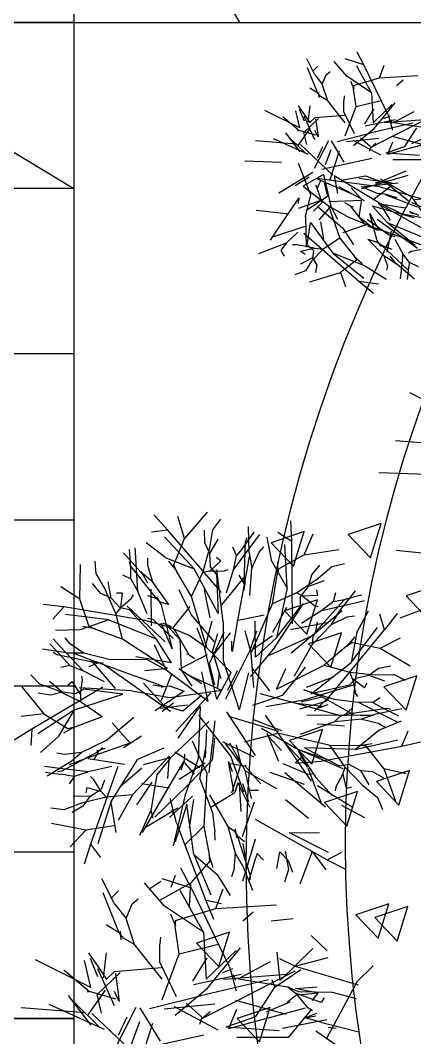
# Model space of a CAD drawing. Header units: millimetres. Extents: x 462666 to 1244237, y 2328025 to 3795663.
# Drawn here: x 886092 to 886923, y 3010603 to 3012747 of the extents above; entities that cross this region are included whole.
import ezdxf

# ---------------------------------------------------------------- set-up
doc = ezdxf.new("R2010")
doc.units = ezdxf.units.MM
doc.layers.add('MUR-POH', color=64, linetype='Continuous')

# ---------------------------------------------------------------- blocks, each defined once
blk = doc.blocks.new('strom podorys')
at = {"color": 1}
for points in [[(898348.4, 2871683.6), (898305.3, 2871624.4), (898372.3, 2871611.4)], [(898523.4, 2871649.2), (898480.3, 2871590), (898547.3, 2871577.1)], [(898226.4, 2871575.6), (898183.3, 2871516.4), (898250.3, 2871503.4)], [(898332.8, 2871475), (898289.7, 2871415.8), (898356.6, 2871402.9)], [(898414.4, 2871447.8), (898371.3, 2871388.6), (898438.3, 2871375.7)], [(898595.8, 2871466), (898552.7, 2871406.8), (898619.6, 2871393.8)], [(898699.4, 2871294.5), (898656.3, 2871235.3), (898723.3, 2871222.3)], [(898499.9, 2871258.2), (898456.8, 2871199.1), (898523.8, 2871186.1)], [(898636, 2871194.8), (898592.9, 2871135.6), (898659.8, 2871122.6)], [(898826.4, 2871040.6), (898783.3, 2870981.4), (898850.3, 2870968.5)], [(898862.7, 2871058.8), (898819.6, 2870999.6), (898886.6, 2870986.6)], [(898588.1, 2870797), (898545, 2870737.8), (898611.9, 2870724.9)], [(898749.7, 2870717.7), (898706.6, 2870658.5), (898773.6, 2870645.5)]]:
    blk.add_lwpolyline(points, close=True, dxfattribs=at)

msp = doc.modelspace()

# ---------------------------------------------------------------- linework, layer by layer
at = {"layer": 'MUR-POH', "color": 252}
for p, q in [((886712.6, 3012632.1), (886695.7, 3012665.4)), ((886815.8, 3012653.3), (886776.5, 3012665.7)), ((886815.8, 3012653.3), (886801.3, 3012679.9)), ((886718.7, 3012593.1), (886697.3, 3012646.7)), ((886708.1, 3012639.8), (886718, 3012649.5)), ((886779.7, 3012629.1), (886753, 3012660.3)), ((886831.8, 3012594), (886800.6, 3012650.1)), ((886866.5, 3012547.6), (886815.8, 3012653.3)), ((886848.4, 3012625.9), (886858.1, 3012652.1)), ((886712.6, 3012632.1), (886728.2, 3012612.4)), ((886728.2, 3012612.4), (886736.1, 3012632.2)), ((886736.1, 3012632.2), (886744.4, 3012639)), ((886831.8, 3012594), (886779.7, 3012629.1)), ((886794.9, 3012601.9), (886788, 3012618.1)), ((886795.7, 3012610.1), (886848.4, 3012625.9)), ((886848.4, 3012625.9), (886929.4, 3012630.7)), ((886884.6, 3012609.3), (886898.5, 3012621.2)), ((886718.7, 3012593.1), (886701.6, 3012603.9)), ((886739.5, 3012577.4), (886728.2, 3012612.4)), ((886794, 3012602), (886794.9, 3012610.3)), ((886799.4, 3012565), (886794, 3012602)), ((886724.5, 3012585.9), (886718.7, 3012593.1)), ((886721.7, 3012583.9), (886720.7, 3012595.3)), ((886739.5, 3012577.4), (886724.5, 3012585.9)), ((886776.5, 3012531), (886739.5, 3012577.4)), ((886774.4, 3012587.4), (886773.5, 3012577.9)), ((886773.6, 3012553.8), (886773.5, 3012577.9)), ((886799.4, 3012565), (886851.7, 3012577.8)), ((886831.8, 3012594), (886835.2, 3012530.9)), ((886680.7, 3012520.1), (886607, 3012556.9)), ((886680.7, 3012520.1), (886672.5, 3012556.2)), ((886677.6, 3012566.4), (886701.9, 3012531.2)), ((886690.4, 3012534), (886680.4, 3012558.8)), ((886701.6, 3012566.4), (886697.5, 3012532.3)), ((886795.8, 3012507.3), (886773.6, 3012553.8)), ((886776.6, 3012503.5), (886799.4, 3012565)), ((886817.6, 3012528.6), (886836.6, 3012559.8)), ((886835.2, 3012530.9), (886875.4, 3012569.4)), ((886837.3, 3012518.9), (886881.5, 3012573.1)), ((886878.1, 3012531.6), (886921.5, 3012554.7)), ((886645, 3012543.8), (886679.3, 3012514.4)), ((886689.4, 3012510.6), (886720.2, 3012540.1)), ((886689.6, 3012545.3), (886712, 3012495.9)), ((886701.9, 3012531.2), (886712.3, 3012541)), ((886775.8, 3012546.2), (886712.3, 3012541)), ((886714.1, 3012538.9), (886719.1, 3012501.3)), ((886818.6, 3012524.1), (886882.4, 3012538)), ((886857.5, 3012540), (886870.9, 3012545.2)), ((886943, 3012537.2), (886858.6, 3012530.7)), ((886866.5, 3012547.6), (886875.6, 3012515.6)), ((886875.1, 3012529.4), (886872.2, 3012536.8)), ((886954.2, 3012541.8), (886874.1, 3012501)), ((886675.9, 3012514.6), (886679.3, 3012514.4)), ((886700.3, 3012516.4), (886676.7, 3012483.1)), ((886714.3, 3012504.5), (886679.3, 3012514.4)), ((886718.4, 3012502.2), (886712.7, 3012514.7)), ((886793.9, 3012482.8), (886837.3, 3012518.9)), ((886918.7, 3012530.1), (886827.9, 3012508.7)), ((886878.1, 3012531.6), (886944.8, 3012521)), ((886901.8, 3012480.9), (886927.4, 3012520.3)), ((886674, 3012485.9), (886587.6, 3012492.5)), ((886699, 3012463.8), (886625.1, 3012497.2)), ((886650.6, 3012509.4), (886680.7, 3012469.5)), ((886658, 3012500.6), (886692.7, 3012466.5)), ((886695.3, 3012485.4), (886689.4, 3012510.6)), ((886712, 3012435.5), (886741.8, 3012493.7)), ((886746.8, 3012492.7), (886773.8, 3012448.2)), ((886759.3, 3012491.6), (886827.9, 3012508.7)), ((886847.2, 3012497.4), (886779.1, 3012491)), ((886792.6, 3012494.3), (886850.9, 3012463.2)), ((886828.9, 3012481.1), (886808.5, 3012498.8)), ((886874.1, 3012501), (886829.2, 3012477.8)), ((886865.8, 3012465), (886968.5, 3012492.6)), ((886865.8, 3012465), (886876.4, 3012490.9)), ((886874.9, 3012502.9), (886942.5, 3012484.2)), ((886916.3, 3012487.2), (886947.9, 3012501)), ((886682.1, 3012485.1), (886750.6, 3012420.5)), ((886717.7, 3012456), (886729.5, 3012480.9)), ((886746, 3012473.9), (886734.4, 3012442.2)), ((886744.7, 3012411.3), (886764.1, 3012472)), ((886828.8, 3012477.2), (886826.6, 3012470.4)), ((886828.8, 3012477.2), (886829.7, 3012478.4)), ((886828.9, 3012481.1), (886829.7, 3012478.4)), ((886829.7, 3012478.4), (886840.8, 3012487.6)), ((886862.3, 3012467.3), (886901.8, 3012480.9)), ((886642.1, 3012447), (886565.2, 3012449.8)), ((886727.3, 3012433.1), (886832.5, 3012456.5)), ((886862.3, 3012467.3), (886933, 3012462.5)), ((886945.4, 3012452.9), (886876.5, 3012452.8)), ((886708, 3012425.8), (886636.3, 3012382.5)), ((886704.3, 3012378.8), (886678.2, 3012445.4)), ((886904, 3012428.7), (886840.4, 3012402.2)), ((886700.6, 3012416.6), (886670.9, 3012398)), ((886730.5, 3012421.7), (886687.5, 3012397.2)), ((886799.6, 3012376.7), (886716.8, 3012413.1)), ((886847.9, 3012396), (886716.9, 3012413.4)), ((886724.6, 3012408.3), (886716.9, 3012391.6)), ((886730.5, 3012421.7), (886746.2, 3012355.5)), ((886732, 3012403.8), (886739.4, 3012375.7)), ((886752.9, 3012420), (886760.3, 3012382)), ((886752.9, 3012420), (886848.8, 3012362.1)), ((886768.1, 3012409.7), (886818.9, 3012418.8)), ((886805.9, 3012414.2), (886875.1, 3012404.3)), ((886907.9, 3012419.6), (886809.7, 3012391.3)), ((886810.5, 3012395.7), (886887.8, 3012404.5)), ((886818.9, 3012418.8), (886864.8, 3012402.5)), ((886871.1, 3012408.5), (886840, 3012404.2)), ((886850, 3012413.1), (886916.2, 3012375.1)), ((886687.5, 3012397.2), (886741.3, 3012355.7)), ((886721.6, 3012381), (886715.2, 3012399.1)), ((886728, 3012363), (886715.5, 3012398.1)), ((886816.8, 3012366.4), (886763.9, 3012395.8)), ((886788.9, 3012393.9), (886811.3, 3012368.9)), ((886844.3, 3012382.2), (886810.5, 3012395.7)), ((886870.6, 3012395.5), (886835, 3012368.7)), ((886858.9, 3012380.3), (886844.3, 3012382.2)), ((886941, 3012369), (886847.9, 3012396)), ((886909.6, 3012365.9), (886864.8, 3012402.5)), ((886657.9, 3012340.8), (886679.1, 3012372.9)), ((886679.3, 3012372.2), (886676.5, 3012360.6)), ((886730.7, 3012369.3), (886677.8, 3012350.2)), ((886693.1, 3012333.3), (886704.3, 3012378.8)), ((886739.4, 3012375.7), (886693.8, 3012345.6)), ((886728, 3012363), (886709.4, 3012344.5)), ((886810.9, 3012367.2), (886741.6, 3012364)), ((886775.1, 3012362.6), (886786.4, 3012356.5)), ((886806.1, 3012332.6), (886811.3, 3012368.9)), ((886845.5, 3012360.7), (886902.8, 3012351.9)), ((886845.5, 3012360.7), (886949.1, 3012303.5)), ((886871.9, 3012325.7), (886848.8, 3012362.1)), ((886848.8, 3012362.1), (886894.4, 3012339.8)), ((886862, 3012379.7), (886858.9, 3012380.3)), ((886860.6, 3012380), (886927.8, 3012353.8)), ((886862, 3012379.7), (886866.9, 3012379.8)), ((886885.5, 3012372.8), (886862, 3012379.7)), ((886915.9, 3012363.9), (886966.4, 3012340)), ((886916.2, 3012375.1), (886951.7, 3012323.8)), ((886921.9, 3012369.5), (887061.2, 3012382)), ((886658.5, 3012338.5), (886588.7, 3012345.7)), ((886619, 3012283.5), (886657.9, 3012340.8)), ((886720.1, 3012352.8), (886771.1, 3012308.5)), ((886746.2, 3012355.5), (886720.5, 3012326.6)), ((886741.3, 3012355.7), (886784.7, 3012331.1)), ((886741.3, 3012355.7), (886765.3, 3012287.5)), ((886760.6, 3012327.2), (886746.2, 3012355.5)), ((886788.4, 3012355.1), (886786.4, 3012356.5)), ((886817.3, 3012317.7), (886787.4, 3012355.8)), ((886788.4, 3012355.1), (886793.2, 3012353.5)), ((886843.6, 3012282.1), (886827.9, 3012340)), ((886827.9, 3012340), (886848.2, 3012303.9)), ((886833.4, 3012355.8), (886865.3, 3012319.9)), ((886833.4, 3012355.8), (886921, 3012331)), ((886894.4, 3012339.8), (886985.6, 3012321.8)), ((886910.9, 3012344.1), (886931.3, 3012336)), ((886913.7, 3012341.3), (886928.1, 3012338.4)), ((886693.1, 3012333.3), (886693.9, 3012268.8)), ((886696.6, 3012273.8), (886703.5, 3012321.1)), ((886703.5, 3012321.1), (886750.2, 3012256)), ((886724.6, 3012322.2), (886730.5, 3012286.1)), ((886828.6, 3012312.9), (886784.7, 3012331.1)), ((886806.1, 3012332.6), (886838.1, 3012306.6)), ((886822.4, 3012327.9), (886867.6, 3012295.6)), ((886843.6, 3012328.1), (886928.8, 3012266.7)), ((886923.7, 3012272.2), (886865.3, 3012319.9)), ((886977.9, 3012273.7), (886865.3, 3012319.9)), ((886691.6, 3012312.5), (886625.3, 3012290.4)), ((886676.6, 3012300.6), (886652.2, 3012276.9)), ((886689, 3012298), (886805.1, 3012197.3)), ((886820.7, 3012315.8), (886771.1, 3012298.8)), ((886771.1, 3012308.5), (886787.7, 3012283.4)), ((886844.8, 3012304.2), (886824.6, 3012312.9)), ((886828.6, 3012312.9), (886887.5, 3012292.9)), ((886864.8, 3012258.4), (886873.9, 3012302.3)), ((886652.2, 3012276.9), (886593.7, 3012255)), ((886652.2, 3012276.9), (886640.7, 3012261.8)), ((886765.3, 3012287.5), (886730.3, 3012264.7)), ((886765.3, 3012287.5), (886795.4, 3012250)), ((886787.7, 3012283.4), (886794, 3012273.4)), ((886824.1, 3012285.6), (886857.9, 3012251.3)), ((886824.1, 3012285.6), (886842.6, 3012279.4)), ((886852.7, 3012272.9), (886842.6, 3012279.4)), ((886852.4, 3012270.3), (886843.6, 3012282.1)), ((886867.6, 3012295.6), (886881.1, 3012291.4)), ((886880.9, 3012285.7), (886897.8, 3012254.7)), ((886887.5, 3012292.9), (887036.9, 3012234.8)), ((886640.7, 3012261.8), (886647.7, 3012249.9)), ((886675.1, 3012273.7), (886665.6, 3012273.8)), ((886712, 3012266.7), (886675.1, 3012273.7)), ((886682, 3012260.1), (886712, 3012266.7)), ((886691.8, 3012253.6), (886682, 3012260.1)), ((886696.6, 3012273.8), (886709.7, 3012262)), ((886730.3, 3012264.7), (886705.7, 3012239.2)), ((886709.7, 3012262), (886707.6, 3012246)), ((886712, 3012266.7), (886730.3, 3012264.7)), ((886750.2, 3012256), (886815.8, 3012203.4)), ((886818.8, 3012229), (886750.2, 3012256)), ((886852.7, 3012272.9), (886874.2, 3012264.9)), ((886852.7, 3012272.9), (886908, 3012221.1)), ((886897.8, 3012254.7), (886893.2, 3012213.7)), ((886911.4, 3012236.4), (886897.8, 3012254.7)), ((886915.4, 3012259.4), (886909.8, 3012256.4)), ((886945.8, 3012265.4), (886915.4, 3012259.4)), ((886707.6, 3012246), (886682.5, 3012233.1)), ((886705.7, 3012239.2), (886692.8, 3012219.2)), ((886707.6, 3012246), (886716.7, 3012230.6)), ((886799.9, 3012241.2), (886766.6, 3012215.4)), ((886794.8, 3012250), (886811.9, 3012234.4)), ((886795.4, 3012250), (886800.6, 3012241.3)), ((886857.9, 3012251.3), (886865.1, 3012229.1)), ((886857.9, 3012251.3), (886884.9, 3012233.4)), ((886870.3, 3012249.8), (886883.6, 3012232.9)), ((886884.9, 3012233.4), (886922.5, 3012201.8)), ((886911.4, 3012236.4), (886909.3, 3012225.3)), ((886931, 3012227.4), (886911.4, 3012236.4)), ((886692.8, 3012219.2), (886670.2, 3012210.6)), ((886701.9, 3012195.6), (886766.6, 3012215.4)), ((886716.7, 3012230.6), (886713.7, 3012215.6)), ((886766.6, 3012215.4), (886777, 3012186.2)), ((886818.8, 3012229), (886862.8, 3012201.3)), ((886865.1, 3012229.1), (886863, 3012220.5)), ((886893.2, 3012213.7), (886891.9, 3012201.8)), ((886907.9, 3012212), (886906.7, 3012201)), ((886909.3, 3012225.3), (886907.9, 3012212)), ((886908, 3012221.1), (886909.9, 3012215.7)), ((886805.1, 3012197.3), (886836.1, 3012172.1)), ((886805.1, 3012197.3), (886846.8, 3012191.4)), ((887028.5, 3011904), (886912.6, 3011961.8)), ((887017.9, 3011850.1), (886882.1, 3011860.6)), ((886967.8, 3011789), (886846.9, 3011793.4)), ((886403.2, 3011672.6), (886373.4, 3011704.9)), ((886437.7, 3011654.9), (886423.7, 3011701)), ((886485.9, 3011710.5), (886437.7, 3011654.9)), ((886497.7, 3011673.5), (886514.2, 3011695.8)), ((886574.3, 3011624.9), (886572.9, 3011679.5)), ((886663.7, 3011648.4), (886661.8, 3011692.1)), ((886403.2, 3011672.6), (886368.6, 3011668.4)), ((886458.6, 3011591.3), (886395.8, 3011658.6)), ((886515.9, 3011540.8), (886403.2, 3011672.6)), ((886415.8, 3011599.7), (886437.7, 3011654.9)), ((886480.7, 3011646), (886480.3, 3011672.6)), ((886491, 3011623), (886508.7, 3011653.5)), ((886491.2, 3011635.1), (886497.7, 3011673.5)), ((886566.6, 3011648.4), (886570.1, 3011656.7)), ((886573.6, 3011652.8), (886585, 3011668.1)), ((886584.3, 3011646.5), (886596.6, 3011663.3)), ((886622.2, 3011606.7), (886611.8, 3011657.4)), ((886663.7, 3011648.4), (886634.6, 3011667.4)), ((886690.2, 3011620.4), (886709, 3011664.6)), ((886335.5, 3011614.6), (886334.4, 3011635.3)), ((886398.4, 3011613.9), (886357.6, 3011646)), ((886476.3, 3011583.4), (886491.2, 3011635.1)), ((886491, 3011623), (886480.7, 3011646)), ((886547.8, 3011618.8), (886539.8, 3011636.7)), ((886541.5, 3011589.2), (886584.3, 3011646.5)), ((886559.9, 3011634.2), (886547.8, 3011618.8)), ((886559.9, 3011634.2), (886573.6, 3011652.8)), ((886563.8, 3011560.4), (886566.6, 3011648.4)), ((886595, 3011626), (886604.8, 3011637.7)), ((886653.9, 3011550.6), (886649.2, 3011642.5)), ((886665.3, 3011475), (886663.7, 3011648.4)), ((886690.2, 3011620.4), (886762.8, 3011632.1)), ((886346, 3011583.9), (886309.7, 3011624.9)), ((886323.4, 3011612.5), (886322.2, 3011631.6)), ((886324.8, 3011589.5), (886323.4, 3011612.5)), ((886339.7, 3011543.4), (886335.5, 3011614.6)), ((886361.1, 3011598.1), (886361.1, 3011613.4)), ((886398.4, 3011613.9), (886458.6, 3011591.3)), ((886492.4, 3011595.1), (886491, 3011623)), ((886505.2, 3011615.3), (886514.2, 3011607.6)), ((886541.5, 3011589.2), (886547.8, 3011618.8)), ((886574.1, 3011616.7), (886569.4, 3011589.2)), ((886574.3, 3011624.9), (886579.9, 3011592.7)), ((886579.9, 3011592.7), (886595, 3011626)), ((886690.2, 3011620.4), (886637.8, 3011592)), ((886993.5, 3011618.4), (886883.9, 3011629.8)), ((886217.8, 3011526.9), (886218.9, 3011600.4)), ((886251.7, 3011579.7), (886250.1, 3011607.4)), ((886325, 3011596.9), (886322.5, 3011605.5)), ((886325.3, 3011569.9), (886324.8, 3011589.5)), ((886379.5, 3011527.8), (886325, 3011596.9)), ((886371.1, 3011562.7), (886361.1, 3011598.1)), ((886421.6, 3011586.5), (886404.9, 3011607.2)), ((886421.2, 3011586.2), (886415.3, 3011599.3)), ((886508.7, 3011496.6), (886458.6, 3011591.3)), ((886514.2, 3011607.6), (886491.4, 3011586.2)), ((886505.2, 3011579.5), (886492.4, 3011595.1)), ((886522.4, 3011586.9), (886530.1, 3011589.9)), ((886526.4, 3011540.6), (886541.5, 3011589.2)), ((886569.4, 3011589.2), (886549.2, 3011478.7)), ((886575.7, 3011535), (886579.9, 3011592.7)), ((886622.2, 3011606.7), (886653.9, 3011550.6)), ((886633.2, 3011578.3), (886637.1, 3011592.3)), ((886633.9, 3011578.3), (886634.3, 3011604.8)), ((886706, 3011578.3), (886722.8, 3011598.8)), ((886718.4, 3011570.6), (886748.1, 3011596)), ((886748.1, 3011596), (886775.1, 3011602.5)), ((886251.7, 3011579.7), (886271.5, 3011546)), ((886307.8, 3011578.5), (886325.3, 3011569.9)), ((886325.3, 3011569.9), (886339.7, 3011543.4)), ((886371.1, 3011562.7), (886346, 3011583.9)), ((886360.9, 3011561.1), (886346.9, 3011585.3)), ((886452.6, 3011532.7), (886421.2, 3011586.2)), ((886452.6, 3011532.7), (886476.3, 3011583.4)), ((886491.4, 3011586.2), (886476.3, 3011583.4)), ((886491.4, 3011586.2), (886522.4, 3011586.9)), ((886505.2, 3011579.5), (886508.7, 3011496.6)), ((886519.4, 3011479.4), (886506.3, 3011588.8)), ((886516.6, 3011515.2), (886565.7, 3011575.5)), ((886563.8, 3011560.4), (886553.3, 3011577.4)), ((886623.2, 3011517.1), (886633.2, 3011578.3)), ((886673.7, 3011540.6), (886718.4, 3011570.6)), ((886699.3, 3011554.1), (886706, 3011578.3)), ((886217.8, 3011526.9), (886177.5, 3011553.2)), ((886243.4, 3011559.9), (886260.6, 3011539.9)), ((886283.4, 3011529), (886277.3, 3011563.6)), ((886366.9, 3011548.3), (886368.1, 3011470.6)), ((886404.9, 3011515.9), (886371.1, 3011562.7)), ((886433.7, 3011532), (886426.7, 3011546.9)), ((886491.9, 3011487.5), (886480.3, 3011546.9)), ((886562.7, 3011545), (886566.4, 3011563.9)), ((886653.9, 3011550.6), (886631.5, 3011445.9)), ((886682.3, 3011531.8), (886699.3, 3011554.1)), ((886732.3, 3011566), (886699.3, 3011554.1)), ((886718.4, 3011535), (886716.3, 3011546.7)), ((886236.6, 3011470.6), (886217.8, 3011526.9)), ((886283.4, 3011529), (886260.6, 3011539.9)), ((886293.4, 3011496.9), (886271.5, 3011546)), ((886302.5, 3011508.5), (886283.4, 3011529)), ((886306.9, 3011539.9), (886295, 3011539.9)), ((886306.9, 3011539.9), (886303.2, 3011508.7)), ((886303.2, 3011508.7), (886326.4, 3011529.4)), ((886326.4, 3011529.4), (886330.4, 3011536.4)), ((886359.3, 3011496.4), (886339.7, 3011543.4)), ((886379.5, 3011527.8), (886360.6, 3011534.1)), ((886379.3, 3011532.2), (886388.6, 3011515.2)), ((886379.5, 3011527.8), (886388.8, 3011520.1)), ((886451.9, 3011495), (886433.7, 3011532)), ((886484.9, 3011424.9), (886452.6, 3011532.7)), ((886673.7, 3011540.6), (886623.2, 3011517.1)), ((886687.2, 3011533.2), (886673.7, 3011540.6)), ((886682, 3011511.7), (886682.3, 3011531.8)), ((886718.4, 3011535), (886687.2, 3011533.2)), ((886687.2, 3011533.2), (886711.4, 3011513.8)), ((886714.6, 3011459.1), (886773.3, 3011524.8)), ((886751.4, 3011522), (886756.8, 3011540.8)), ((886751.4, 3011522), (886770.5, 3011525.9)), ((886764.2, 3011501.7), (886798.2, 3011544.8)), ((886770.5, 3011525.9), (886792.8, 3011531.3)), ((886773.3, 3011524.8), (886781.4, 3011529)), ((886811.4, 3011535.7), (886792.8, 3011531.3)), ((886184.2, 3011510.6), (886140.7, 3011516.2)), ((886160.5, 3011485), (886184.2, 3011510.6)), ((886355.3, 3011482), (886184.2, 3011510.6)), ((886303.2, 3011508.7), (886293.4, 3011496.9)), ((886322.2, 3011504.8), (886302.5, 3011508.5)), ((886397.4, 3011437), (886317.1, 3011512.4)), ((886322.2, 3011504.8), (886378.3, 3011443.6)), ((886388.6, 3011515.2), (886412.3, 3011422.1)), ((886404.9, 3011515.9), (886388.8, 3011520.1)), ((886413.5, 3011465.7), (886450, 3011511.5)), ((886578.5, 3011413.8), (886623.2, 3011517.1)), ((886624.1, 3011457.3), (886653.4, 3011510.1)), ((886628.5, 3011425.9), (886688.8, 3011518)), ((886631.5, 3011445.9), (886682, 3011511.7)), ((886727.4, 3011503.4), (886684.6, 3011475.9)), ((886711.4, 3011513.8), (886719, 3011511.3)), ((886751.4, 3011522), (886727.4, 3011503.4)), ((886727.4, 3011503.4), (886797.2, 3011519.7)), ((886748.8, 3011485.4), (886770.2, 3011503.4)), ((886797.2, 3011519.7), (886817.3, 3011524.5)), ((886983.6, 3011521.7), (886891.7, 3011487.2)), ((886279, 3011483.8), (886187.5, 3011495)), ((886279, 3011483.8), (886218.2, 3011462.4)), ((886279, 3011483.8), (886378.3, 3011443.6)), ((886307.8, 3011442.9), (886293.4, 3011496.9)), ((886406.5, 3011468), (886355.3, 3011482)), ((886371.8, 3011484.1), (886360.2, 3011486.6)), ((886414.4, 3011444.5), (886371.8, 3011484.1)), ((886501.4, 3011437), (886451.9, 3011495)), ((886548.2, 3011482.4), (886605.7, 3011493.8)), ((886662.3, 3011413.8), (886748.8, 3011485.4)), ((886747.7, 3011473.6), (886764.2, 3011501.7)), ((886747.7, 3011473.6), (886780.7, 3011489.6)), ((886780.7, 3011489.6), (886795.9, 3011492.2)), ((886800.7, 3011456.8), (886825.4, 3011502.7)), ((886859.4, 3011462.2), (886849.1, 3011495.7)), ((886885.9, 3011497.1), (886859.4, 3011462.2)), ((886218.2, 3011462.4), (886166.3, 3011460.8)), ((886249.6, 3011464.3), (886223.3, 3011469.2)), ((886249.4, 3011463.6), (886236.4, 3011469.9)), ((886307.8, 3011442.9), (886249.4, 3011463.6)), ((886412.3, 3011422.1), (886389, 3011476.6)), ((886391.8, 3011477.3), (886409.8, 3011469.4)), ((886428.4, 3011442.2), (886397.7, 3011475.4)), ((886406.5, 3011468), (886445.4, 3011451.9)), ((886416.5, 3011463.6), (886447.9, 3011409.1)), ((886464, 3011466.8), (886481, 3011423.5)), ((886481, 3011423.5), (886496.1, 3011481.5)), ((886519.4, 3011479.4), (886519.1, 3011398.2)), ((886549.2, 3011478.7), (886538.2, 3011416.8)), ((886587.6, 3011404.7), (886586.9, 3011481)), ((886737.2, 3011477.3), (886660.9, 3011462.6)), ((886707.4, 3011432.2), (886747.7, 3011473.6)), ((886714.6, 3011459.1), (886717.7, 3011478.9)), ((886749.1, 3011328.4), (886859.4, 3011462.2)), ((886788.9, 3011393.8), (886844.5, 3011467.1)), ((886161.2, 3011443.6), (886175.4, 3011428.4)), ((886185.9, 3011445.9), (886195.6, 3011434)), ((886402.1, 3011381), (886307.8, 3011442.9)), ((886410.9, 3011393.3), (886378.3, 3011443.6)), ((886428.4, 3011442.2), (886431.2, 3011378.6)), ((886484.9, 3011424.9), (886445.4, 3011451.9)), ((886490.3, 3011391.4), (886521.2, 3011458.2)), ((886496.1, 3011405.4), (886535, 3011455.9)), ((886497, 3011417), (886508.4, 3011454.7)), ((886578.5, 3011413.8), (886565.4, 3011459.8)), ((886589.4, 3011459.6), (886574.5, 3011415.2)), ((886623.4, 3011450.1), (886574.5, 3011415.2)), ((886631.5, 3011445.9), (886587.6, 3011404.7)), ((886703.9, 3011448.2), (886616.2, 3011408.4)), ((886703.9, 3011448.2), (886719, 3011460.1)), ((886707.4, 3011432.2), (886708.6, 3011448.7)), ((886708.6, 3011448.7), (886714.6, 3011459.1)), ((886779.8, 3011427.7), (886797.2, 3011448)), ((886800.7, 3011456.8), (886788.9, 3011393.8)), ((886850.1, 3011424), (886892.9, 3011445.7)), ((886193.3, 3011413.5), (886139.1, 3011421.7)), ((886167.5, 3011418.9), (886154.2, 3011432.9)), ((886167.5, 3011418.9), (886183.3, 3011402.1)), ((886224.5, 3011376.3), (886175.4, 3011428.4)), ((886225.9, 3011413.5), (886195.6, 3011434)), ((886374.1, 3011431.5), (886399.7, 3011377.5)), ((886506.3, 3011316.3), (886481, 3011423.5)), ((886536.1, 3011372.6), (886484.9, 3011424.9)), ((886538, 3011418), (886538, 3011438.7)), ((886628.5, 3011425.9), (886576.2, 3011363.7)), ((886669.5, 3011365.6), (886707.4, 3011432.2)), ((886779.3, 3011428.4), (886732.3, 3011387.9)), ((886779.3, 3011428.4), (886791.4, 3011436.3)), ((886791.7, 3011435.9), (886850.1, 3011424)), ((886850.1, 3011424), (886913.1, 3011386.3)), ((886168.9, 3011410), (886161.2, 3011414.9)), ((886255, 3011392.1), (886168.9, 3011410)), ((886196.3, 3011387.5), (886183.3, 3011402.1)), ((886225.9, 3011413.5), (886193.3, 3011413.5)), ((886229.4, 3011403.5), (886202.9, 3011413.1)), ((886282, 3011399.3), (886225.9, 3011413.5)), ((886229.4, 3011403.5), (886334.6, 3011364.7)), ((886292.9, 3011338.8), (886242.2, 3011397.7)), ((886358.8, 3011399.8), (886282, 3011399.3)), ((886410.9, 3011393.3), (886335.7, 3011405.6)), ((886399.7, 3011377.5), (886358.8, 3011399.8)), ((886431.2, 3011381.7), (886486.3, 3011410.7)), ((886447, 3011409.8), (886442.8, 3011411)), ((886447, 3011409.8), (886448.9, 3011408.2)), ((886459.1, 3011401.7), (886448.9, 3011408.2)), ((886497, 3011417), (886513.8, 3011361.6)), ((886519.1, 3011398.2), (886552.9, 3011293.9)), ((886525.2, 3011317), (886574.5, 3011415.2)), ((886584.1, 3011340.7), (886578.5, 3011413.8)), ((886196.3, 3011387.5), (886177.3, 3011382.8)), ((886196.3, 3011387.5), (886224.5, 3011376.3)), ((886269.7, 3011352.8), (886224.5, 3011376.3)), ((886255, 3011392.1), (886236.4, 3011384.7)), ((886269.9, 3011388.2), (886252, 3011395.1)), ((886267.1, 3011392.1), (886255, 3011392.1)), ((886348.1, 3011332.3), (886269.9, 3011388.2)), ((886402.1, 3011381), (886354.4, 3011376.3)), ((886488, 3011311.6), (886399.7, 3011377.5)), ((886426.3, 3011381), (886474.5, 3011349.1)), ((886454, 3011343.7), (886431.2, 3011378.6)), ((886501.7, 3011346.3), (886490.3, 3011391.4)), ((886505.6, 3011388.6), (886514.2, 3011360)), ((886529.4, 3011335.1), (886549.6, 3011377)), ((886618, 3011333.7), (886579.6, 3011382.8)), ((886631.5, 3011337.4), (886732.3, 3011387.9)), ((886631.5, 3011337.4), (886651.3, 3011381.2)), ((886644.6, 3011324.4), (886692.8, 3011383.5)), ((886704.4, 3011327.7), (886788.9, 3011393.8)), ((886732.3, 3011387.9), (886786.3, 3011373.5)), ((886825.9, 3011367.2), (886846.8, 3011381.4)), ((886846.8, 3011381.4), (886872.7, 3011386.3)), ((886133.7, 3011347.7), (886114.7, 3011367.9)), ((886180.5, 3011331.1), (886153.5, 3011353.7)), ((886218.7, 3011326.3), (886223.3, 3011357.2)), ((886223.3, 3011357.2), (886221.7, 3011365.1)), ((886393.7, 3011343), (886334.6, 3011364.7)), ((886388.6, 3011313.2), (886412.1, 3011370.9)), ((886442.1, 3011369.3), (886515.6, 3011335.6)), ((886488, 3011311.6), (886474.7, 3011373.7)), ((886506.3, 3011316.3), (886536.1, 3011372.6)), ((886508.4, 3011341.2), (886511.5, 3011372.1)), ((886553.6, 3011293.7), (886573.8, 3011372.1)), ((886694.6, 3011341.4), (886750.9, 3011363.3)), ((886798.6, 3011360.9), (886785.6, 3011345.8)), ((886791.7, 3011359.1), (886786.3, 3011373.5)), ((886786.3, 3011373.5), (886839.6, 3011367.7)), ((886791.7, 3011359.1), (886797.7, 3011328.6)), ((886816.8, 3011340.5), (886791.7, 3011359.1)), ((886798.6, 3011360.9), (886825.9, 3011367.2)), ((886825.9, 3011367.2), (886858.9, 3011355.1)), ((886839.6, 3011367.7), (886878.7, 3011368.2)), ((886903.6, 3011355.8), (886878.7, 3011368.2)), ((886095.3, 3011342.3), (886141.7, 3011285.3)), ((886265.9, 3011341.4), (886116.5, 3011253.4)), ((886170.7, 3011334.6), (886133.7, 3011347.7)), ((886218.9, 3011311.1), (886170.7, 3011334.6)), ((886201.5, 3011352.6), (886192.4, 3011344.9)), ((886201.5, 3011352.6), (886218.7, 3011326.3)), ((886225.9, 3011337.7), (886208.4, 3011327.7)), ((886326.9, 3011334.2), (886217.1, 3011340.2)), ((886308.1, 3011326.7), (886225.9, 3011337.7)), ((886326.9, 3011334.2), (886407, 3011320)), ((886408.6, 3011290.2), (886348.1, 3011332.3)), ((886351.6, 3011350.2), (886394.6, 3011303.2)), ((886372.3, 3011346.7), (886392.5, 3011343)), ((886437, 3011333.2), (886376.5, 3011292)), ((886392.5, 3011343), (886388.6, 3011341.2)), ((886392.5, 3011343), (886395.1, 3011343)), ((886395.1, 3011343), (886407.2, 3011344.6)), ((886407, 3011320), (886515.6, 3011335.1)), ((886407.2, 3011344.6), (886437, 3011333.2)), ((886794.9, 3011346.3), (886689.3, 3011314.4)), ((886725.8, 3011322.1), (886689.3, 3011336.3)), ((886689.3, 3011336.3), (886752.8, 3011316.7)), ((886785.6, 3011345.8), (886704.4, 3011327.7)), ((886816.8, 3011340.5), (886822.6, 3011350.7)), ((886156.1, 3011325.1), (886130, 3011329.3)), ((886180.5, 3011331.1), (886156.1, 3011325.1)), ((886208.4, 3011327.7), (886180.5, 3011331.1)), ((886206.3, 3011293.7), (886308.1, 3011326.7)), ((886218.7, 3011326.3), (886218.9, 3011311.1)), ((886264.5, 3011279), (886218.9, 3011311.1)), ((886419.5, 3011248.3), (886493.1, 3011329.8)), ((886473.8, 3011323.9), (886434.7, 3011291.1)), ((886582.2, 3011303.5), (886644.6, 3011324.9)), ((886668.8, 3011308.8), (886597.6, 3011327.7)), ((886689.3, 3011314.4), (886609.4, 3011300.4)), ((886735.8, 3011311.8), (886680.4, 3011295.1)), ((886683.4, 3011311.1), (886727.4, 3011321.1)), ((886711.4, 3011291.1), (886749.1, 3011328.4)), ((886726.3, 3011322.1), (886794, 3011284.1)), ((886735.8, 3011311.8), (886744, 3011320.9)), ((886752.8, 3011316.7), (886803.3, 3011310.2)), ((886797.7, 3011328.6), (886802.1, 3011321.8)), ((886833.6, 3011309.3), (886849.8, 3011320.2)), ((886206.3, 3011293.7), (886129.1, 3011243.6)), ((886173.5, 3011238.3), (886206.3, 3011293.7)), ((886444.2, 3011303.5), (886386.7, 3011296.7)), ((886390.7, 3011290.9), (886414.9, 3011308.8)), ((886434.7, 3011291.1), (886394.6, 3011303.2)), ((886424.4, 3011234.1), (886470.5, 3011300.9)), ((886471, 3011300.7), (886467, 3011190.8)), ((886526.6, 3011290), (886586.9, 3011197.8)), ((886761.4, 3011283), (886668.8, 3011308.8)), ((886668.8, 3011308.8), (886727.7, 3011301.8)), ((886720.2, 3011297.9), (886740.7, 3011305.5)), ((886776.8, 3011284.6), (886791.7, 3011297.9)), ((886776.8, 3011284.6), (886863.8, 3011297.2)), ((886803.3, 3011310.2), (886867.3, 3011278.1)), ((886833.6, 3011309.3), (886803.3, 3011310.2)), ((886850.8, 3011300.2), (886833.6, 3011309.3)), ((886842.2, 3011285.3), (886895.9, 3011296.5)), ((886850.8, 3011300.2), (886871.5, 3011289.7)), ((886863.8, 3011297.2), (886872.7, 3011295.1)), ((886871.5, 3011289.7), (886888.5, 3011281.1)), ((886141.7, 3011285.3), (886093.9, 3011279.7)), ((886141.7, 3011285.3), (886192.4, 3011254.3)), ((886264.5, 3011279), (886206.6, 3011257.1)), ((886272.9, 3011229), (886331.3, 3011278.6)), ((886489.1, 3011269.5), (886409.1, 3011193.8)), ((886535.4, 3011196.4), (886467.9, 3011283)), ((886501.9, 3011270.6), (886489.1, 3011161.5)), ((886530.3, 3011280.4), (886635.7, 3011248.8)), ((886581, 3011274.1), (886642.5, 3011250.4)), ((886650.9, 3011222.7), (886608.5, 3011283)), ((886754, 3011268.5), (886681.8, 3011242)), ((886695.8, 3011283.7), (886808.2, 3011283)), ((886754, 3011268.5), (886765.4, 3011280.4)), ((886811.4, 3011274.4), (886754, 3011268.5)), ((886761.4, 3011283), (886780.7, 3011282.5)), ((886765.4, 3011280.4), (886776.8, 3011284.6)), ((886808.2, 3011283), (886836.1, 3011283)), ((886842.2, 3011285.3), (886811.4, 3011274.4)), ((886811.4, 3011274.4), (886846.8, 3011265.5)), ((886847.1, 3011251.1), (886895.2, 3011270.4)), ((886867.3, 3011278.1), (886885.7, 3011268.8)), ((886116.5, 3011253.4), (886079.7, 3011229.7)), ((886116.5, 3011253.4), (886114.7, 3011218.5)), ((886206.3, 3011257.8), (886183.1, 3011244.8)), ((886206.6, 3011257.1), (886192.6, 3011253.6)), ((886324.3, 3011222.7), (886285.7, 3011266.7)), ((886481.9, 3011193.8), (886485.2, 3011251.6)), ((886670.2, 3011213.6), (886599.9, 3011254.3)), ((886717.2, 3011264.4), (886758.4, 3011261.6)), ((886758.4, 3011261.6), (886774.9, 3011260.2)), ((886797.5, 3011210.4), (886847.1, 3011251.1)), ((886846.8, 3011265.5), (886860.1, 3011257.6)), ((886895.5, 3011217.6), (886909.2, 3011249.7)), ((886173.5, 3011238.3), (886134.9, 3011203.8)), ((886272.9, 3011229), (886220.8, 3011203.8)), ((886327.1, 3011225.3), (886221.5, 3011187.6)), ((886347.8, 3011238.1), (886309.9, 3011213.6)), ((886484.9, 3011161.5), (886454.7, 3011228)), ((886501.2, 3011233.9), (886496.6, 3011187.6)), ((886517.7, 3011226.9), (886583.6, 3011195.2)), ((886557.8, 3011178.2), (886523.3, 3011224.6)), ((886564.1, 3011226.4), (886634.8, 3011244.6)), ((886611.3, 3011244.8), (886635.7, 3011185.9)), ((886615.3, 3011236.9), (886642.2, 3011208.5)), ((886744.6, 3011218.7), (886634.8, 3011244.6)), ((886797.5, 3011210.4), (886887.1, 3011230.8)), ((886895.5, 3011217.6), (886938.3, 3011227.4)), ((886256.9, 3011205.9), (886179.4, 3011164.5)), ((886220.8, 3011203.8), (886184.5, 3011200.1)), ((886195.6, 3011182.9), (886220.8, 3011203.8)), ((886256.9, 3011205.9), (886247.3, 3011188.5)), ((886270.8, 3011212.7), (886252.4, 3011206.6)), ((886266.2, 3011213.9), (886256.9, 3011205.9)), ((886339.5, 3011190.1), (886394.9, 3011213.6)), ((886470.3, 3011171.7), (886417.4, 3011204.8)), ((886470.5, 3011148.2), (886483.1, 3011212.9)), ((886565.4, 3011165.9), (886533.6, 3011223.4)), ((886546.8, 3011219.9), (886556.4, 3011179.2)), ((886691.6, 3011179.4), (886650.9, 3011222.7)), ((886705.3, 3011143.3), (886650.9, 3011222.7)), ((886670.2, 3011213.6), (886771.4, 3011170.3)), ((886697.2, 3011172.4), (886678.3, 3011206.6)), ((886678.3, 3011206.6), (886714.6, 3011151)), ((886685.8, 3011207.3), (886742.8, 3011187.8)), ((886690.4, 3011214.1), (886764, 3011175.9)), ((886797.5, 3011210.4), (886690.4, 3011214.1)), ((886724.9, 3011185.9), (886895.5, 3011217.6)), ((886744.6, 3011218.7), (886806.6, 3011219.4)), ((886776.5, 3011172.9), (886744.6, 3011218.7)), ((886806.6, 3011218.7), (886832.9, 3011222.9)), ((886806.6, 3011219.4), (886820.8, 3011217.8)), ((886858, 3011170.6), (886820.8, 3011217.1)), ((886195.6, 3011182.9), (886149.1, 3011154.3)), ((886184.5, 3011200.1), (886169.3, 3011202.7)), ((886221.5, 3011187.6), (886194.9, 3011178)), ((886311.8, 3011178.9), (886235, 3011191)), ((886282.7, 3011099.4), (886339.5, 3011190.1)), ((886405.8, 3011196.6), (886328.5, 3011114.7)), ((886409.1, 3011193.8), (886351.3, 3011178)), ((886409.1, 3011193.8), (886380, 3011157.3)), ((886405.8, 3011196.6), (886402.3, 3011148.9)), ((886406, 3011132.6), (886437.7, 3011187.3)), ((886427, 3011147.8), (886480.5, 3011182)), ((886437.4, 3011186.2), (886430.2, 3011166.6)), ((886437.9, 3011188.5), (886437.4, 3011186.2)), ((886438.6, 3011181.7), (886437.4, 3011186.2)), ((886437.9, 3011188.5), (886438.4, 3011200.8)), ((886438.6, 3011181.7), (886458.4, 3011158.7)), ((886467, 3011190.8), (886439.1, 3011114.7)), ((886496.6, 3011187.6), (886444.7, 3011135.2)), ((886541.9, 3011122.6), (886530.8, 3011184.8)), ((886531.5, 3011183.6), (886538.5, 3011164.3)), ((886562.9, 3011120.1), (886535.4, 3011196.4)), ((886671.8, 3011183.1), (886687.9, 3011197.1)), ((886672, 3011181.5), (886724.9, 3011185.9)), ((886164.2, 3011172), (886143.5, 3011174.3)), ((886164.2, 3011159.4), (886145.1, 3011161.7)), ((886235.2, 3011163.4), (886164.2, 3011172)), ((886179.4, 3011164.5), (886170.3, 3011163.4)), ((886206.3, 3011154), (886235.2, 3011163.4)), ((886284.8, 3011174.5), (886235.2, 3011163.4)), ((886297.8, 3011174.3), (886239.9, 3011010.7)), ((886348.1, 3011171.3), (886302.5, 3011131.7)), ((886484.9, 3011161.5), (886478.4, 3011049.1)), ((886535.2, 3011181), (886565.2, 3011176.2)), ((886556.4, 3011179.2), (886537.3, 3011118.4)), ((886568, 3011176.8), (886565.2, 3011176.2)), ((886598.5, 3011137.8), (886565.2, 3011176.2)), ((886565.2, 3011165.9), (886631.5, 3011128.4)), ((886565.2, 3011165.9), (886578.7, 3011107.3)), ((886617.8, 3011162.9), (886690.2, 3011137.1)), ((886645, 3011180.8), (886698.3, 3011158.2)), ((886649.5, 3011162.2), (886735.1, 3011089.6)), ((886697.4, 3011172), (886725.1, 3011099.6)), ((886764, 3011175.9), (886783.7, 3011179.2)), ((886771.4, 3011158.5), (886776.5, 3011172.9)), ((886776.5, 3011172.9), (886813.8, 3011134.3)), ((886783.7, 3011179.2), (886808.7, 3011166.4)), ((886808.7, 3011166.4), (886826.3, 3011135.9)), ((886808.7, 3011166.4), (886833.8, 3011163.8)), ((886833.8, 3011163.8), (886856.8, 3011150.8)), ((886858, 3011170.6), (886904.5, 3011159.6)), ((886858, 3011170.6), (886882, 3011101.2)), ((886187.3, 3011156.8), (886164.2, 3011159.4)), ((886187.3, 3011156.8), (886206.3, 3011154)), ((886206.3, 3011154), (886194.9, 3011138.2)), ((886246.6, 3011148), (886240.3, 3011153.1)), ((886262.9, 3011121.5), (886246.6, 3011148)), ((886269.7, 3011145.7), (886262.4, 3011126.8)), ((886369.5, 3011141.7), (886346.7, 3011107.5)), ((886380, 3011157.3), (886366.9, 3011081.7)), ((886470.3, 3011148.5), (886497, 3011077)), ((886550.3, 3011139.8), (886543.8, 3011119.6)), ((886576.6, 3011088.2), (886550.3, 3011139.8)), ((886557.3, 3011080), (886554, 3011139.4)), ((886560.1, 3011138.9), (886572.9, 3011100.3)), ((886698.3, 3011158.2), (886710.4, 3011159.9)), ((886749.1, 3011113.5), (886714.6, 3011151)), ((886756.5, 3011131.2), (886771.4, 3011158.5)), ((886771.4, 3011158.5), (886778.6, 3011128)), ((886230.8, 3011118.9), (886232.9, 3011130.5)), ((886232.9, 3011130.5), (886262.9, 3011121.5)), ((886238.9, 3011111.5), (886262.4, 3011126.8)), ((886272.9, 3011110.1), (886262.9, 3011121.5)), ((886405.8, 3011129.1), (886347.8, 3011137.8)), ((886349.5, 3011035.8), (886406, 3011132.6)), ((886375.8, 3011067.9), (886444.7, 3011135.2)), ((886493.8, 3011089.1), (886543.8, 3011119.6)), ((886572.4, 3011124.5), (886593.6, 3011125)), ((886717.9, 3011134.7), (886792.8, 3011088.2)), ((886756.5, 3011131.2), (886755.4, 3011123.1)), ((886778.6, 3011128), (886789.8, 3011131.9)), ((886813.8, 3011134.3), (886844, 3011109.4)), ((886220.8, 3011097), (886184, 3011083.3)), ((886238.9, 3011111.5), (886203.8, 3011111.7)), ((886272.9, 3011110.1), (886220.8, 3011097)), ((886238.9, 3011111.5), (886224.3, 3011091)), ((886282.7, 3011099.4), (886255.7, 3011011.4)), ((886328.5, 3011114.7), (886272.9, 3011110.1)), ((886282.7, 3011099.4), (886293.2, 3011035.8)), ((886328.5, 3011114.7), (886298, 3011060.7)), ((886346.7, 3011107.5), (886336.9, 3011094)), ((886455.1, 3011112.2), (886406.5, 3011066.8)), ((886421.2, 3011055.8), (886407.7, 3011107.3)), ((886439.1, 3011114.7), (886413.9, 3011007.4)), ((886456.8, 3011104.9), (886447.5, 3011045.4)), ((886490.3, 3011114.7), (886528.9, 3011048.4)), ((886584.8, 3011099.6), (886559.4, 3011026)), ((886650.9, 3011104.9), (886698.8, 3011065.6)), ((886844, 3011109.4), (886855, 3011084)), ((886184, 3011083.3), (886156.5, 3011086.6)), ((886224.3, 3011091), (886201.5, 3011077.7)), ((886366.9, 3011081.7), (886343.4, 3011029.1)), ((886357.6, 3011047.5), (886424.2, 3011087.2)), ((886366.9, 3011081.7), (886371.6, 3011065.8)), ((886410.7, 3011084), (886414.4, 3011072.4)), ((886443, 3011094.9), (886418.1, 3011015.8)), ((886457.9, 3010988.8), (886443, 3011094.9)), ((886497, 3011077), (886501.7, 3011036)), ((886768.6, 3011093.3), (886816.8, 3011067.2)), ((886230.3, 3011040.7), (886157.9, 3011054.4)), ((886421.2, 3011055.8), (886482.1, 3010893.4)), ((886587.1, 3011063.5), (886738.1, 3010978.1)), ((886230.3, 3011040.7), (886197.3, 3011005.6)), ((886289, 3011049.3), (886230.3, 3011040.7)), ((886478.4, 3011049.1), (886438.8, 3011009.5)), ((886478.4, 3011049.1), (886489.8, 3010988.1)), ((886502.8, 3011019.5), (886501.7, 3011036)), ((886528.9, 3011048.4), (886544.7, 3010992.8)), ((886528.9, 3011048.4), (886542.6, 3011039.1)), ((886542.6, 3011039.1), (886548.7, 3011028.8)), ((886544.5, 3011043.5), (886547.5, 3011024.4)), ((886658.3, 3011035.6), (886740.2, 3010993.7)), ((886658.3, 3011035.6), (886722.5, 3011034.9)), ((886239.9, 3011010.7), (886226.8, 3010969)), ((886239.9, 3011010.7), (886261, 3010983)), ((886548.7, 3011028.8), (886564.5, 3011016.3)), ((886548.7, 3011028.8), (886576.2, 3010945.1)), ((886560.6, 3011012.1), (886565.4, 3010984.4)), ((886586.6, 3011021.4), (886566.1, 3010953)), ((886457.9, 3010988.8), (886506.6, 3010946.9)), ((886457.9, 3010988.8), (886493.8, 3010904.1)), ((886544.7, 3010992.8), (886542.2, 3010956.5)), ((886561, 3010964.6), (886544.7, 3010992.8)), ((886591, 3010991.4), (886585, 3010973)), ((886604.5, 3010977.4), (886591, 3010991.4)), ((886632.5, 3010959.9), (886638.8, 3010994.6)), ((886638.8, 3010994.6), (886656.2, 3010976.5)), ((886649.7, 3010995.8), (886656.7, 3010957.2)), ((886706.9, 3010995.1), (886680.6, 3010926.4)), ((886706.9, 3010995.1), (886735.6, 3010956.7)), ((886738.1, 3010978.1), (886769.1, 3010993.9)), ((886490, 3010973.7), (886450.7, 3010929)), ((886489.1, 3010987.9), (886497.7, 3010962.7)), ((886489.8, 3010988.1), (886490.7, 3010973.7)), ((886585, 3010973), (886578.2, 3010950.9)), ((886656.2, 3010976.5), (886665.5, 3010951.8)), ((886738.1, 3010978.1), (886777, 3010958.1)), ((886452.9, 3010918.5), (886430.1, 3010960.3)), ((886506.6, 3010946.9), (886534, 3010902.9)), ((886542.2, 3010956.5), (886536.8, 3010942)), ((886566.1, 3010953), (886560.1, 3010933.2)), ((886561, 3010964.6), (886581, 3010913.6)), ((886578.2, 3010950.9), (886572.9, 3010932.5)), ((886656.7, 3010957.2), (886648.8, 3010930.6)), ((886290.7, 3010885.2), (886264.1, 3010937.6)), ((886396, 3010880.4), (886354, 3010929.5)), ((886387.9, 3010932), (886364.8, 3010916.9)), ((886450.7, 3010929), (886386.5, 3010893.2)), ((886452.9, 3010918.5), (886391.1, 3010938)), ((886418.4, 3010944.8), (886409.5, 3010919.9)), ((886450.7, 3010929), (886447.9, 3010881.1)), ((886576.2, 3010945.1), (886575.7, 3010936)), ((886300.2, 3010823.9), (886266.6, 3010908)), ((886283.6, 3010897.3), (886299, 3010912.5)), ((886477.9, 3010825.3), (886428.9, 3010913.4)), ((886532.4, 3010752.4), (886452.9, 3010918.5)), ((886504, 3010875.3), (886519.3, 3010916.6)), ((886290.7, 3010885.2), (886315.1, 3010854.2)), ((886315.1, 3010854.2), (886327.6, 3010885.3)), ((886327.6, 3010885.3), (886340.6, 3010896)), ((886482.1, 3010893.4), (886498.9, 3010853.1)), ((886482.1, 3010893.4), (886516.1, 3010885.7)), ((886504, 3010875.3), (886631.4, 3010883)), ((886477.9, 3010825.3), (886396, 3010880.4)), ((886419.9, 3010837.8), (886409.2, 3010863.1)), ((886421.2, 3010850.6), (886504, 3010875.3)), ((886561, 3010849.3), (886582.8, 3010868)), ((886300.2, 3010823.9), (886273.3, 3010840.9)), ((886333, 3010799.2), (886315.1, 3010854.2)), ((886418.6, 3010837.8), (886419.9, 3010850.9)), ((886620.6, 3010849.2), (886666.8, 3010853.9)), ((886309.3, 3010812.6), (886300.2, 3010823.9)), ((886304.9, 3010809.4), (886303.3, 3010827.3)), ((886427, 3010779.8), (886418.6, 3010837.8)), ((886477.9, 3010825.3), (886483.4, 3010726.1)), ((886738.1, 3010785.9), (886704.4, 3010818.2)), ((886333, 3010799.2), (886309.3, 3010812.6)), ((886391.1, 3010726.3), (886333, 3010799.2)), ((886387.7, 3010815), (886386.4, 3010800)), ((886386.4, 3010762.1), (886386.4, 3010800)), ((886427, 3010779.8), (886509.2, 3010799.9)), ((886235.6, 3010782), (886273.7, 3010726.6)), ((886273.3, 3010781.9), (886266.9, 3010728.4)), ((886391.2, 3010683), (886427, 3010779.8)), ((886483.4, 3010726.1), (886546.5, 3010786.6)), ((886486.6, 3010707.2), (886556.1, 3010792.4)), ((886639.5, 3010723.7), (886633.4, 3010783.6)), ((886639.5, 3010723.7), (886708.4, 3010791.2)), ((886240.5, 3010709.1), (886124.6, 3010767)), ((886240.5, 3010709.1), (886227.6, 3010765.9)), ((886255.7, 3010731), (886240, 3010769.9)), ((886421.3, 3010689.1), (886386.4, 3010762.1)), ((886455.7, 3010722.4), (886485.6, 3010771.5)), ((886550.8, 3010727.2), (886619, 3010763.5)), ((886638.3, 3010770.1), (886671.3, 3010753.7)), ((886671.3, 3010753.7), (886740.3, 3010772.4)), ((886671.3, 3010753.7), (886803.4, 3010714.6)), ((886801.9, 3010722.4), (886835, 3010754.3)), ((886184.3, 3010746.4), (886238.3, 3010700.1)), ((886254.2, 3010694.1), (886302.6, 3010740.6)), ((886254.5, 3010748.7), (886289.6, 3010671.1)), ((886273.7, 3010726.6), (886290.2, 3010742)), ((886389.9, 3010750.2), (886290.2, 3010742)), ((886293, 3010738.6), (886300.8, 3010679.6)), ((886457.2, 3010715.4), (886557.5, 3010737.3)), ((886518.4, 3010740.4), (886539.5, 3010748.6)), ((886652.7, 3010736.1), (886520.2, 3010725.8)), ((886532.4, 3010752.4), (886546.8, 3010702)), ((886546, 3010723.7), (886541.5, 3010735.3)), ((886670.4, 3010743.3), (886544.5, 3010679)), ((886628.2, 3010709.4), (886683.1, 3010747)), ((886614.6, 3010724.8), (886471.9, 3010691.2)), ((886550.8, 3010727.2), (886655.5, 3010710.6)), ((886628.2, 3010709.4), (886622.8, 3010725.1)), ((886655.5, 3010710.6), (886677.2, 3010700.5)), ((886655.5, 3010710.6), (886671.8, 3010696.8)), ((886672, 3010707.1), (886717.3, 3010710.3)), ((886737.6, 3010601.8), (886801.9, 3010722.4)), ((886193.1, 3010692.3), (886240.5, 3010629.7)), ((886233, 3010700.5), (886238.3, 3010700.1)), ((886271.3, 3010703.4), (886234.2, 3010651)), ((886293.3, 3010684.6), (886238.3, 3010700.1)), ((886263.4, 3010654.6), (886254.2, 3010694.1)), ((886299.7, 3010680.9), (886290.7, 3010700.6)), ((886364, 3010664.4), (886471.9, 3010691.2)), ((886418.5, 3010650.5), (886486.6, 3010707.2)), ((886587.9, 3010647.5), (886628.2, 3010709.4)), ((886654.1, 3010677.9), (886671.5, 3010691.9)), ((886718.6, 3010696.6), (886671.5, 3010691.9)), ((886671.8, 3010696.8), (886696.6, 3010667.3)), ((886725.9, 3010677.5), (886671.8, 3010696.8)), ((886718.6, 3010696.6), (886672, 3010707.1)), ((886677.2, 3010700.5), (886748.7, 3010698.8)), ((886718.6, 3010696.6), (886705.8, 3010681.2)), ((886748.7, 3010698.8), (886799.2, 3010685.7)), ((886269.3, 3010620.7), (886153.1, 3010673.2)), ((886204.9, 3010678.5), (886259.4, 3010624.8)), ((886289.6, 3010576.2), (886336.5, 3010667.7)), ((886502.2, 3010673.5), (886395.1, 3010663.3)), ((886416.4, 3010668.5), (886508, 3010619.6)), ((886473.4, 3010647.9), (886441.3, 3010675.6)), ((886544.5, 3010679), (886473.9, 3010642.6)), ((886545.7, 3010682), (886652, 3010652.8)), ((886610.7, 3010657.4), (886660.5, 3010679)), ((886696.6, 3010667.3), (886707.2, 3010660.4)), ((886732.3, 3010687), (886725.9, 3010677.5)), ((886229.9, 3010655.3), (886094.1, 3010665.8)), ((886242.7, 3010654.2), (886350.4, 3010552.6)), ((886298.7, 3010608.3), (886317.1, 3010647.4)), ((886344.3, 3010666.1), (886386.7, 3010596.1)), ((886473.4, 3010647.9), (886474.6, 3010643.5)), ((886474.6, 3010643.5), (886492.2, 3010658.1)), ((886525.9, 3010626.2), (886587.9, 3010647.5)), ((886531.4, 3010622.5), (886692.9, 3010665.9)), ((886531.4, 3010622.5), (886548, 3010663.3)), ((886703.3, 3010660.2), (886656.6, 3010603.4)), ((886692.1, 3010644.8), (886716.7, 3010654.5)), ((886692.1, 3010644.8), (886714.6, 3010649.5)), ((886343.1, 3010636.4), (886324.9, 3010586.7)), ((886341, 3010538.1), (886371.6, 3010633.5)), ((886473.2, 3010641.7), (886469.8, 3010631)), ((886473.2, 3010641.7), (886474.6, 3010643.5)), ((886525.9, 3010626.2), (886637, 3010618.6)), ((886644.5, 3010623.3), (886737.9, 3010641.1)), ((886727.1, 3010635.2), (886692.1, 3010644.8)), ((886727.1, 3010635.2), (886769.6, 3010624.3)), ((886740.3, 3010625.5), (886757.5, 3010623.1)), ((886313.7, 3010572.4), (886479, 3010609.2)), ((886656.6, 3010603.4), (886548.3, 3010603.4)), ((886714.4, 3010617.9), (886766.7, 3010581.7)), ((886769.6, 3010624.3), (886804.7, 3010615.1))]:
    msp.add_line(p, q, dxfattribs=at)
at = {"layer": 'MUR-POH', "color": 1}
for points in [[(886554.7, 3012742.5), (886204.7, 3013342.5), (886554.7, 3013942.5)], [(886204.7, 3013942.5), (886204.7, 3012742.5)], [(885046.8, 3012392.5), (885625.8, 3012742.5), (886204.7, 3012392.5)], [(886204.7, 3012742.5), (885046.8, 3012742.5)], [(885046.8, 3012742.5), (888304.7, 3012742.5)], [(886204.7, 3012742.5), (886204.7, 3009941.3)], [(886204.7, 3012392.5), (885046.8, 3012392.5)], [(886204.7, 3012043.7), (885046.8, 3012043.7)], [(886204.7, 3011693.7), (885046.8, 3011693.7)], [(886204.7, 3011343.7), (885046.8, 3011343.7)], [(886204.7, 3010993.7), (885046.8, 3010993.7)], [(886204.7, 3010643.7), (885046.8, 3010643.7)], [(886204.7, 3010642.5), (885046.8, 3010642.5)]]:
    msp.add_lwpolyline(points, dxfattribs=at)
for centre, radius in [((889405, 3014379.9), 2729.6), ((889405, 3014379.9), 2729.6), ((889127.1, 3014221.1), 2587.6), ((889127.1, 3014221.1), 2587.6), ((889564.2, 3010971.3), 2996.1), ((889564.2, 3010971.3), 2996.1), ((889506.7, 3011012.2), 2729.6), ((889506.7, 3011012.2), 2729.6)]:
    msp.add_circle(centre, radius, dxfattribs=at)

# ---------------------------------------------------------------- block references
at = {"layer": 'MUR-POH', "color": 6, "rotation": 324.5434120250965}
msp.add_blockref('strom podorys', (-1510726, 1193660.8), dxfattribs=at)

doc.saveas('drawing.dxf')
